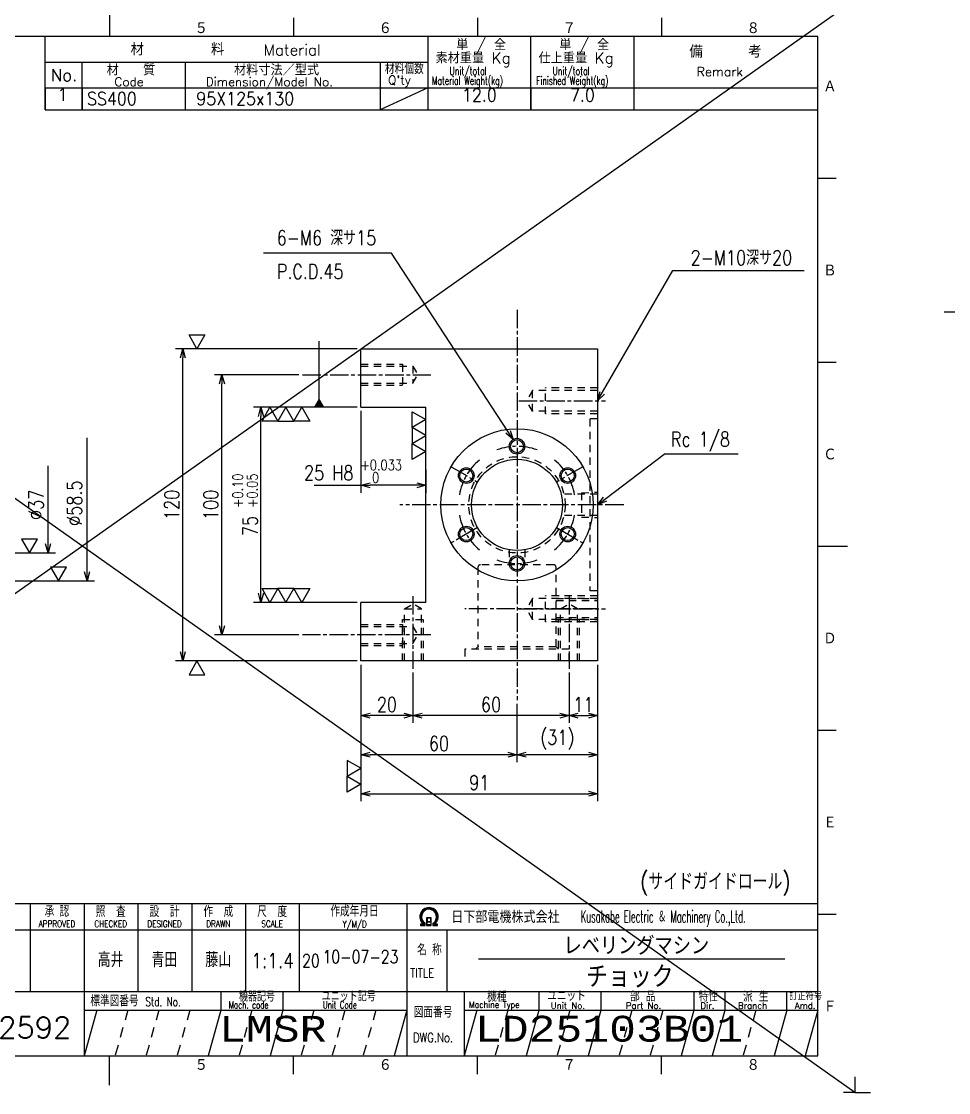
# Model space of a CAD drawing. Extents: x 0 to 1442, y 0 to 840.
# Drawn here: x 273.7 to 630.1, y 0 to 411.6 of the extents above; entities that cross this region are included whole.
import ezdxf
from ezdxf.enums import TextEntityAlignment as Align

# ---------------------------------------------------------------- set-up
doc = ezdxf.new("R2010")
doc.units = 0
doc.header["$LTSCALE"] = 1.4142
for name, pattern in [('GEN3A', [3.5, 2, -1.5]), ('GEN7A', [7.5, 5, -0.75, 1, -0.75]), ('HIDDEN2', [3.5, 2, -1.5])]:
    doc.linetypes.add(name, pattern=pattern)
doc.layers.get('0').update_dxf_attribs({"linetype": 'CONTINUOUS'})
doc.layers.get('DEFPOINTS').update_dxf_attribs({"linetype": 'CONTINUOUS'})
for name, color, linetype in [('2', 5, 'CONTINUOUS'), ('4', 3, 'CONTINUOUS'), ('5', 3, 'CONTINUOUS'), ('6', 52, 'CONTINUOUS'), ('7A', 4, 'GEN7A'), ('8', 1, 'CONTINUOUS'), ('9', 3, 'HIDDEN2'), ('RAHM2', 1, 'CONTINUOUS'), ('RAHM3', 52, 'CONTINUOUS')]:
    doc.layers.add(name, color=color, linetype=linetype)
doc.styles.add('DIMENSION', font='monotxt.shx', dxfattribs={"bigfont": 'bigfont.shx'})
doc.styles.get("Standard").update_dxf_attribs({"font": 'romans.shx', "width": 0.8, "bigfont": 'extfont.shx'})
doc.dimstyles.new('GEN-ISO', dxfattribs={"dimscale": 1.41421, "dimtxt": 4, "dimasz": 2.5, "dimexe": 2, "dimexo": 1, "dimgap": 1, "dimtad": 3, "dimdec": 3, "dimrnd": 0.001, "dimdsep": 46, "dimtxsty": 'Standard', "dimblk": 'OPEN30', "dimcen": 0, "dimclrt": 52, "dimadec": 0, "dimazin": 0, "dimtp": 0.1, "dimtm": 0.1, "dimtfac": 0.6, "dimtdec": 3, "dimtmove": 0, "dimatfit": 3, "dimldrblk": 'OPEN30', "dimfxl": 1, "dimarcsym": 0})

# ---------------------------------------------------------------- blocks, each defined once
blk = doc.blocks.new('1A3ﾌﾞﾋﾝ')
at = {"layer": 'RAHM2', "color": 5, "linetype": 'Continuous'}
for p, q in [((217.5, 295), (217.5, 287)), ((267.5, 292), (267.5, 287)), ((317.5, 292), (317.5, 287)), ((367.5, 292), (367.5, 287)), ((410, 287), (25, 287)), ((410, 10), (410, 287)), ((410, 248.5), (415, 248.5)), ((410, 198.5), (415, 198.5)), ((17, 148.5), (25, 148.5)), ((410, 148.5), (418, 148.5)), ((410, 98.5), (415, 98.5)), ((410, 48.5), (415, 48.5)), ((25, 10), (410, 10)), ((217.5, 2), (217.5, 10)), ((267.5, 5), (267.5, 10)), ((317.5, 5), (317.5, 10)), ((367.5, 5), (367.5, 10)), ((0, 3), (0, 0)), ((420, 3), (420, 0)), ((0, 0), (3, 0)), ((420, 0), (417, 0))]:
    blk.add_line(p, q, dxfattribs=at)
at = {"layer": 'RAHM2', "color": 7, "linetype": 'Continuous'}
for p, q in [((200, 267), (200, 287)), ((304, 287), (304, 267)), ((332, 267), (332, 287)), ((360, 287), (360, 267)), ((200, 280), (304, 280)), ((210, 267), (210, 280)), ((238, 280), (238, 267)), ((291, 280), (291, 267)), ((200, 273), (410, 273)), ((200, 267), (410, 267)), ((195.93, 51.26), (195.93, 27.42)), ((210.55, 51.26), (210.55, 10)), ((225.18, 51.26), (225.18, 27.42)), ((239.8, 51.26), (239.8, 27.42)), ((254.43, 51.26), (254.43, 27.42)), ((269.05, 51.26), (269.05, 27.42)), ((298.3, 51.26), (298.3, 10)), ((152.05, 44.26), (410, 44.26)), ((269.05, 44.26), (269.05, 27.42)), ((298.3, 44.26), (298.3, 44.26)), ((309.17, 44.26), (309.17, 27.42)), ((152.05, 27.42), (410, 27.42)), ((247.73, 27.42), (247.73, 22.42)), ((264.59, 27.42), (264.59, 22.42)), ((313.83, 27.42), (313.83, 10)), ((334.15, 27.42), (334.15, 22.42)), ((351, 27.42), (351, 22.42)), ((376.29, 27.42), (376.29, 22.42)), ((384.72, 27.42), (384.72, 22.42)), ((401.57, 22.42), (401.57, 27.42)), ((210.55, 22.42), (298.3, 22.42)), ((313.83, 22.42), (410, 22.42))]:
    blk.add_line(p, q, dxfattribs=at)
at = {"layer": 'RAHM2', "color": 3, "linetype": 'Continuous'}
for p, q in [((317.73, 36.35), (401.03, 36.35)), ((214.02, 22.42), (210.55, 10)), ((247.73, 22.42), (244.26, 10)), ((264.59, 22.42), (261.12, 10)), ((298.3, 22.42), (294.83, 10)), ((334.15, 22.42), (330.68, 10)), ((351, 22.42), (347.54, 10)), ((376.29, 22.42), (372.82, 10)), ((384.72, 22.42), (381.25, 10)), ((410, 22.42), (406.54, 10))]:
    blk.add_line(p, q, dxfattribs=at)
at = {"layer": 'RAHM2', "color": 3, "linetype": 'GEN3A'}
for p, q in [((222.44, 22.42), (218.98, 10)), ((230.87, 22.42), (227.41, 10)), ((239.3, 22.42), (235.84, 10)), ((256.16, 22.42), (252.69, 10)), ((273.01, 22.42), (269.55, 10)), ((281.44, 22.42), (277.98, 10)), ((289.87, 22.42), (286.41, 10)), ((325.72, 22.42), (322.25, 10)), ((342.57, 22.42), (339.11, 10)), ((359.43, 22.42), (355.97, 10)), ((367.86, 22.42), (364.39, 10)), ((393.14, 22.42), (389.68, 10))]:
    blk.add_line(p, q, dxfattribs=at)
at = {"layer": 'RAHM2', "color": 5, "linetype": 'Continuous'}
blk.add_lwpolyline([(410, 51.26), (152.05, 51.26), (152.05, 10)], dxfattribs=at)
at = {"layer": 'RAHM2', "color": 7, "linetype": 'Continuous'}
for points in [[(303.62, 47.51), (303.62, 45.4), (304.92, 45.4), (304.92, 47.51), (303.62, 47.51)], [(303.77, 47.36), (303.77, 46.53), (304.77, 46.53), (304.77, 47.36), (303.77, 47.36)], [(302.02, 45.4), (303.22, 45.4), (303.22, 46.01)], [(302.02, 45.58), (302.97, 45.58), (302.97, 45.91)], [(302.72, 45.82), (302.72, 45.75), (302.02, 45.75), (302.02, 45.4)], [(304.77, 46.38), (304.77, 45.55), (303.77, 45.55), (303.77, 46.38), (304.77, 46.38)], [(305.32, 45.98), (305.32, 45.4), (306.58, 45.4), (306.58, 45.75), (305.85, 45.75), (305.85, 45.8)], [(305.57, 45.87), (305.57, 45.58), (306.58, 45.58)]]:
    blk.add_lwpolyline(points, dxfattribs=at)
at = {"layer": 'RAHM2', "color": 3, "linetype": 'Continuous'}
for points in [[(317.29, 22.42), (313.83, 10)], [(401.57, 22.42), (401.57, 22.42), (398.11, 10)]]:
    blk.add_lwpolyline(points, dxfattribs=at)
at = {"layer": 'RAHM2', "color": 7, "linetype": 'Continuous'}
for radius, start, end in [(2.5, 308.2706, 230.8952), (2.28, 303.9949, 234.4013), (2.06, 299.8294, 238.4756)]:
    blk.add_arc((304.3, 47.76), radius, start, end, dxfattribs=at)
at = {"layer": 'RAHM2', "color": 5, "linetype": 'Continuous'}
for s, p in [('５', (240.6, 287.58)), ('６', (290.6, 287.58)), ('７', (340.6, 287.58)), ('８', (390.6, 287.58)), ('Ａ', (411.44, 271.74)), ('Ｂ', (411.44, 221.74)), ('Ｃ', (411.44, 171.74)), ('Ｄ', (411.44, 121.74)), ('Ｅ', (411.44, 71.74)), ('Ｆ', (411.44, 21.74)), ('５', (240.6, 5.87)), ('６', (290.6, 5.87)), ('７', (340.6, 5.87)), ('８', (390.6, 5.87))]:
    blk.add_text(s, height=3.31, dxfattribs=at).set_placement(p)
at = {"layer": 'RAHM2', "color": 7, "linetype": 'Continuous'}
for s, height, p in [('材\u3000\u3000\u3000\u3000\u3000料', 3.311, (223.18, 281.82)), ('単 / 全', 3, (311.71, 283.26)), ('単 / 全', 3, (339.71, 283.26)), ('Material', 3, (259.34, 281.82)), ('備     考', 3.311, (375.08, 281.21)), ('素材重量 Kg', 3, (306.08, 279.63)), ('仕上重量 Kg', 3, (334.08, 279.63)), ('材\u3000\u3000質', 3, (216.68, 276.39)), ('材料寸法／型式', 3, (251.33, 276.39)), ('No.', 3.311, (201.5, 274.82)), ('Remark', 2.5, (377.03, 276.16)), ('Code', 2.4, (218.82, 273.45)), ('Dimension/Model No.', 2.4, (243.65, 273.45)), ("Q'ty", 2.4, (293.19, 273.93)), ('機種', 2.4, (320.08, 24.76)), ('ユニット', 2.4, (336.39, 24.96)), ('部 品', 2.4, (358.93, 24.79)), ('特性', 2.4, (377.55, 24.78)), ('派 生', 2.4, (389.65, 24.72)), ('Unit No.', 1.7, (337.39, 22.76)), ('Part No.', 1.7, (357.81, 22.76)), ('Dir.', 1.7, (378.09, 22.76)), ('Branch', 1.7, (388.28, 22.76)), ('Amd.', 1.7, (403.74, 22.76))]:
    blk.add_text(s, height=height, dxfattribs=at).set_placement(p)
for s, height, width, p in [('材料個数', 3, 0.8, (292.32, 276.75)), ('Unit/total', 2.2, 0.7, (309.86, 276.49)), ('Unit/total', 2.2, 0.7, (337.86, 276.49)), ('Material Weight(kg)', 2.2, 0.68, (305.1, 273.86)), ('Finished Weight(kg)', 2.2, 0.68, (333.46, 273.86)), ('作成年月日', 3, 0.7, (277.49, 47.82)), ('Kusakabe Electric ＆ Machinery Co.,Ltd.', 3.3108, 0.5, (345.56, 46.19)), ('Y/M/D', 1.8, 0.8, (280.79, 44.87)), ('名 称', 3, 0.7, (301.06, 37.33)), ('20', 3.5, 0.8, (269.81, 34.08)), ('TITLE', 2.5, 0.8, (299.18, 31.25)), ('標準図番号', 3, 0.7, (212.26, 23.44)), ('機器記号', 2.5, 0.7, (252.65, 24.77)), ('ユニット記号', 2.5, 0.7, (275.14, 24.85)), ('訂正符号', 2, 0.8, (402.2, 25.16)), ('Std. No.', 2.5, 0.7, (227.23, 23.44)), ('Mach. code', 2, 0.7, (249.86, 22.83)), ('Unit Code', 2, 0.7, (275.45, 22.83)), ('Machine Type', 1.7, 0.9, (315.15, 23.05)), ('図面番号', 3, 0.7, (300.15, 20.37))]:
    blk.add_text(s, height=height, dxfattribs=dict(at, width=width)).set_placement(p)
for s, height, width, p in [('承 認', 3, 0.7, (203.18, 49.35)), ('照  査', 3, 0.7, (217.8, 49.35)), ('設  計', 3, 0.7, (232.43, 49.35)), ('作  成', 3, 0.7, (247.05, 49.35)), ('尺  度', 3, 0.7, (261.67, 49.35)), ('APPROVED', 1.8, 0.8, (203.18, 45.85)), ('CHECKED', 1.8, 0.8, (217.8, 45.85)), ('DESIGNED', 1.8, 0.8, (232.43, 45.85)), ('DRAWN', 1.8, 0.8, (247.05, 45.85)), ('SCALE', 1.8, 0.8, (261.67, 45.85)), ('DWG.No.', 2.5, 0.8, (305.41, 14.96))]:
    blk.add_text(s, height=height, dxfattribs=dict(at, width=width)).set_placement(p, align=Align.MIDDLE)
at = {"layer": 'RAHM2', "color": 7, "linetype": 'Continuous', "width": 0.844147}
blk.add_text('日下部電機株式会社', height=3.311, dxfattribs=at).set_placement((310.35, 46.06), (339.79, 46.06), align=Align.FIT)
at = {"layer": 'RAHM2', "color": 5, "linetype": 'Continuous', "width": 0.7}
for tag, p in [('HEADER3', (35, 274.01)), ('HEADER4', (54.75, 274)), ('HEADER15', (74.49, 274)), ('HEADER16', (94.43, 274))]:
    blk.add_attdef(tag, text='', height=6, dxfattribs=at).set_placement(p, align=Align.MIDDLE)
at = {"layer": 'RAHM2', "color": 7, "linetype": 'Continuous'}
blk.add_attdef('HEADER5', text='', height=2.5, dxfattribs=at).set_placement((63.69, 267.1), align=Align.BOTTOM_RIGHT)
for tag, height, width, p in [('HEADER1', 5, 0.9, (359.12, 40.15)), ('HEADER7', 5, 0.8, (174.38, 35.8)), ('GEN-TITLE-SCA', 4, 0.85, (261.79, 35.85)), ('HEADER2', 6, 0.9, (358.89, 31.68)), ('HEADER11', 3.2, 0.63, (46.91, 19.38)), ('HEADER9', 3.33, 0.8, (71.4, 19.2)), ('HEADER10', 3.5, 0.8, (92.57, 19.22)), ('HEADER14', 3.31, 0.8, (126.54, 12.82))]:
    blk.add_attdef(tag, text='', height=height, dxfattribs=dict(at, width=width)).set_placement(p, align=Align.MIDDLE)
at = {"layer": 'RAHM2', "color": 7, "linetype": 'Continuous', "width": 0.8}
blk.add_attdef('GEN-TITLE-DAT', text='', height=3.5, dxfattribs=at).set_placement((275.35, 34.1), align=Align.BOTTOM_LEFT)
at = {"layer": 'RAHM2', "color": 5, "linetype": 'Continuous'}
blk.add_attdef('HEADER6', text='', height=5.8, dxfattribs=at).set_placement((207.09, 13.03), align=Align.BOTTOM_RIGHT)
at = {"layer": 'RAHM2', "color": 5, "linetype": 'Continuous', "style": 'DIMENSION', "width": 1.2}
for tag, p in [('HEADER13', (213.56, 11.75)), ('HEADER12', (247.26, 11.72)), ('GEN-TITLE-DWG', (316.79, 11.74))]:
    blk.add_attdef(tag, text='', height=7.02, dxfattribs=at).set_placement(p, align=Align.BOTTOM_LEFT)
blk.add_attdef('HEADER8', text='', height=7.02, dxfattribs=at).set_placement((406.69, 11.71), align=Align.BOTTOM_RIGHT)
blk = doc.blocks.new('STDBUHIN')
at = {"color": 7}
for p, q in [((0, 0), (0, -6)), ((10, 0), (10, -6)), ((38, 0), (38, -6)), ((91, 0), (91, -6)), ((104, 0), (104, -6)), ((132, 0), (132, -6)), ((160, 0), (160, -6)), ((0, -6), (210, -6))]:
    blk.add_line(p, q, dxfattribs=at)
at = {"layer": 'RAHM3', "color": 7, "width": 0.9}
for tag, p in [('1GENST', (4.710911, -4.609434)), ('4GENST', (96.434633, -4.658422)), ('5GENST', (118, -4.729)), ('6GENST', (146, -4.729))]:
    blk.add_attdef(tag, text='', height=3.5, dxfattribs=at).set_placement(p, align=Align.BOTTOM_CENTER)
at = {"layer": 'RAHM3', "color": 7}
for tag, p, width in [('2GENST', (11.373533, -4.658422), 0.8), ('3GENST', (41.070972, -4.658422), 0.8), ('7GENST', (162.759538, -4.671383), 0.9)]:
    blk.add_attdef(tag, p, '', height=3.5, dxfattribs=dict(at, width=width))
blk = doc.blocks.new('_Open30')
at = {"color": 0, "linetype": 'ByBlock', "lineweight": -2}
for p, q in [((-1, 0.27), (0, 0)), ((0, 0), (-1, -0.27)), ((0, 0), (-1, 0))]:
    blk.add_line(p, q, dxfattribs=at)
blk = doc.blocks.new('*D15')
at = {"layer": '5', "color": 0, "lineweight": -2, "transparency": 16777216}
for p, q in [((402.76, 285.85), (332.9, 285.85)), ((335.73, 169.38), (335.73, 282.31)), ((402.76, 165.85), (332.9, 165.85))]:
    blk.add_line(p, q, dxfattribs=at)
at = {"layer": 'DEFPOINTS', "color": 0, "transparency": 16777216}
for p in [(335.73, 285.85), (404.17, 285.85), (404.17, 165.85)]:
    blk.add_point(p, dxfattribs=at)
at = {"layer": '5', "color": 0, "lineweight": -2, "transparency": 16777216, "xscale": 3.535525, "yscale": 3.535525, "zscale": 3.535525}
for p, rotation in [((335.73, 285.85), 90), ((335.73, 165.85), 270)]:
    blk.add_blockref('_Open30', p, dxfattribs=dict(at, rotation=rotation))
at = {"layer": '5', "color": 52, "transparency": 16777216, "insert": (331.49, 225.85), "char_height": 5.657, "attachment_point": 5, "rotation": 90}
blk.add_mtext('120', dxfattribs=at)
blk = doc.blocks.new('*D14')
at = {"layer": '5', "color": 0, "lineweight": -2, "transparency": 16777216}
for p, q in [((380.32, 275.85), (347.9, 275.85)), ((350.73, 179.38), (350.73, 272.31)), ((380.32, 175.85), (347.9, 175.85))]:
    blk.add_line(p, q, dxfattribs=at)
at = {"layer": 'DEFPOINTS', "color": 0, "transparency": 16777216}
for p in [(350.73, 275.85), (381.73, 275.85), (381.73, 175.85)]:
    blk.add_point(p, dxfattribs=at)
at = {"layer": '5', "color": 0, "lineweight": -2, "transparency": 16777216, "xscale": 3.535525, "yscale": 3.535525, "zscale": 3.535525}
for p, rotation in [((350.73, 275.85), 90), ((350.73, 175.85), 270)]:
    blk.add_blockref('_Open30', p, dxfattribs=dict(at, rotation=rotation))
at = {"layer": '5', "color": 52, "transparency": 16777216, "insert": (346.49, 225.85), "char_height": 5.657, "attachment_point": 5, "rotation": 90}
blk.add_mtext('100', dxfattribs=at)
blk = doc.blocks.new('*D13')
at = {"layer": '5', "color": 0, "lineweight": -2, "transparency": 16777216}
for p, q in [((402.76, 263.35), (362.9, 263.35)), ((365.73, 191.88), (365.73, 259.81)), ((402.76, 188.35), (362.9, 188.35))]:
    blk.add_line(p, q, dxfattribs=at)
at = {"layer": 'DEFPOINTS', "color": 0, "transparency": 16777216}
for p in [(365.73, 263.35), (404.17, 263.35), (404.17, 188.35)]:
    blk.add_point(p, dxfattribs=at)
at = {"layer": '5', "color": 0, "lineweight": -2, "transparency": 16777216, "xscale": 3.535525, "yscale": 3.535525, "zscale": 3.535525}
for p, rotation in [((365.73, 263.35), 90), ((365.73, 188.35), 270)]:
    blk.add_blockref('_Open30', p, dxfattribs=dict(at, rotation=rotation))
at = {"layer": '5', "color": 52, "transparency": 16777216, "insert": (359.65, 225.85), "char_height": 5.6568, "attachment_point": 5, "rotation": 90}
blk.add_mtext('75 \\H4;\\S+0.10^ +0.05;', dxfattribs=at)
blk = doc.blocks.new('*D27')
at = {"layer": '5', "color": 0, "lineweight": -2, "transparency": 16777216}
for p, q in [((404.17, 164.43), (404.17, 142.02)), ((424.17, 161.43), (424.17, 142.02)), ((420.64, 144.85), (407.71, 144.85))]:
    blk.add_line(p, q, dxfattribs=at)
at = {"layer": 'DEFPOINTS', "color": 0, "transparency": 16777216}
for p in [(404.17, 165.85), (424.17, 162.85), (404.17, 144.85)]:
    blk.add_point(p, dxfattribs=at)
at = {"layer": '5', "color": 0, "lineweight": -2, "transparency": 16777216, "xscale": 3.535525, "yscale": 3.535525, "zscale": 3.535525, "rotation": 180}
blk.add_blockref('_Open30', (404.17, 144.85), dxfattribs=at)
at = {"layer": '5', "color": 0, "lineweight": -2, "transparency": 16777216, "xscale": 3.535525, "yscale": 3.535525, "zscale": 3.535525}
blk.add_blockref('_Open30', (424.17, 144.85), dxfattribs=at)
at = {"layer": '5', "color": 52, "transparency": 16777216, "insert": (414.17, 149.09), "char_height": 5.657, "attachment_point": 5}
blk.add_mtext('20', dxfattribs=at)
blk = doc.blocks.new('*D18')
at = {"layer": '5', "color": 0, "lineweight": -2, "transparency": 16777216}
for p, q in [((404.17, 164.43), (404.17, 127.02)), ((464.17, 149.43), (464.17, 127.02)), ((460.64, 129.85), (407.71, 129.85))]:
    blk.add_line(p, q, dxfattribs=at)
at = {"layer": 'DEFPOINTS', "color": 0, "transparency": 16777216}
for p in [(404.17, 165.85), (464.17, 150.85), (404.17, 129.85)]:
    blk.add_point(p, dxfattribs=at)
at = {"layer": '5', "color": 0, "lineweight": -2, "transparency": 16777216, "xscale": 3.535525, "yscale": 3.535525, "zscale": 3.535525, "rotation": 180}
blk.add_blockref('_Open30', (404.17, 129.85), dxfattribs=at)
at = {"layer": '5', "color": 0, "lineweight": -2, "transparency": 16777216, "xscale": 3.535525, "yscale": 3.535525, "zscale": 3.535525}
blk.add_blockref('_Open30', (464.17, 129.85), dxfattribs=at)
at = {"layer": '5', "color": 52, "transparency": 16777216, "insert": (434.17, 134.09), "char_height": 5.657, "attachment_point": 5}
blk.add_mtext('60', dxfattribs=at)
blk = doc.blocks.new('*D17')
at = {"layer": '5', "color": 0, "lineweight": -2, "transparency": 16777216}
for p, q in [((404.17, 159.43), (404.17, 112.02)), ((495.17, 159.43), (495.17, 112.02)), ((407.71, 114.85), (491.64, 114.85))]:
    blk.add_line(p, q, dxfattribs=at)
at = {"layer": 'DEFPOINTS', "color": 0, "transparency": 16777216}
for p in [(404.17, 160.85), (495.17, 160.85), (495.17, 114.85)]:
    blk.add_point(p, dxfattribs=at)
at = {"layer": '5', "color": 0, "lineweight": -2, "transparency": 16777216, "xscale": 3.535525, "yscale": 3.535525, "zscale": 3.535525, "rotation": 180}
blk.add_blockref('_Open30', (404.17, 114.85), dxfattribs=at)
at = {"layer": '5', "color": 0, "lineweight": -2, "transparency": 16777216, "xscale": 3.535525, "yscale": 3.535525, "zscale": 3.535525}
blk.add_blockref('_Open30', (495.17, 114.85), dxfattribs=at)
at = {"layer": '5', "color": 52, "transparency": 16777216, "insert": (449.67, 119.09), "char_height": 5.657, "attachment_point": 5}
blk.add_mtext('91', dxfattribs=at)
blk = doc.blocks.new('*D29')
at = {"layer": '5', "color": 0, "lineweight": -2, "transparency": 16777216}
for p, q in [((484.17, 161.43), (484.17, 142.02)), ((495.17, 164.43), (495.17, 142.02)), ((487.71, 144.85), (491.64, 144.85))]:
    blk.add_line(p, q, dxfattribs=at)
at = {"layer": 'DEFPOINTS', "color": 0, "transparency": 16777216}
for p in [(495.17, 165.85), (484.17, 162.85), (495.17, 144.85)]:
    blk.add_point(p, dxfattribs=at)
at = {"layer": '5', "color": 0, "lineweight": -2, "transparency": 16777216, "xscale": 3.535525, "yscale": 3.535525, "zscale": 3.535525, "rotation": 180}
blk.add_blockref('_Open30', (484.17, 144.85), dxfattribs=at)
at = {"layer": '5', "color": 0, "lineweight": -2, "transparency": 16777216, "xscale": 3.535525, "yscale": 3.535525, "zscale": 3.535525}
blk.add_blockref('_Open30', (495.17, 144.85), dxfattribs=at)
at = {"layer": '5', "color": 52, "transparency": 16777216, "insert": (489.67, 149.09), "char_height": 5.657, "attachment_point": 5}
blk.add_mtext('11', dxfattribs=at)
blk = doc.blocks.new('*D28')
at = {"layer": '5', "color": 0, "lineweight": -2, "transparency": 16777216}
for p, q in [((424.17, 161.43), (424.17, 142.02)), ((484.17, 161.43), (484.17, 142.02)), ((480.64, 144.85), (427.71, 144.85))]:
    blk.add_line(p, q, dxfattribs=at)
at = {"layer": 'DEFPOINTS', "color": 0, "transparency": 16777216}
for p in [(424.17, 162.85), (484.17, 162.85), (424.17, 144.85)]:
    blk.add_point(p, dxfattribs=at)
at = {"layer": '5', "color": 0, "lineweight": -2, "transparency": 16777216, "xscale": 3.535525, "yscale": 3.535525, "zscale": 3.535525, "rotation": 180}
blk.add_blockref('_Open30', (424.17, 144.85), dxfattribs=at)
at = {"layer": '5', "color": 0, "lineweight": -2, "transparency": 16777216, "xscale": 3.535525, "yscale": 3.535525, "zscale": 3.535525}
blk.add_blockref('_Open30', (484.17, 144.85), dxfattribs=at)
at = {"layer": '5', "color": 52, "transparency": 16777216, "insert": (454.17, 149.09), "char_height": 5.657, "attachment_point": 5}
blk.add_mtext('60', dxfattribs=at)
blk = doc.blocks.new('*D19')
at = {"layer": '5', "color": 0, "lineweight": -2, "transparency": 16777216}
for p, q in [((495.17, 164.43), (495.17, 127.02)), ((464.17, 149.43), (464.17, 127.02)), ((491.64, 129.85), (467.71, 129.85))]:
    blk.add_line(p, q, dxfattribs=at)
at = {"layer": 'DEFPOINTS', "color": 0, "transparency": 16777216}
for p in [(495.17, 165.85), (464.17, 150.85), (464.17, 129.85)]:
    blk.add_point(p, dxfattribs=at)
at = {"layer": '5', "color": 0, "lineweight": -2, "transparency": 16777216, "xscale": 3.535525, "yscale": 3.535525, "zscale": 3.535525, "rotation": 180}
blk.add_blockref('_Open30', (464.17, 129.85), dxfattribs=at)
at = {"layer": '5', "color": 0, "lineweight": -2, "transparency": 16777216, "xscale": 3.535525, "yscale": 3.535525, "zscale": 3.535525}
blk.add_blockref('_Open30', (495.17, 129.85), dxfattribs=at)
at = {"layer": '5', "color": 52, "transparency": 16777216, "insert": (479.67, 135.57), "char_height": 5.657, "attachment_point": 5}
blk.add_mtext('(31)', dxfattribs=at)
blk = doc.blocks.new('*D16')
at = {"layer": '5', "color": 0, "lineweight": -2, "transparency": 16777216}
for p, q in [((404.17, 261.93), (404.17, 230.52)), ((429.17, 239.43), (429.17, 230.52)), ((425.64, 233.35), (407.71, 233.35))]:
    blk.add_line(p, q, dxfattribs=at)
at = {"layer": 'DEFPOINTS', "color": 0, "transparency": 16777216}
for p in [(404.17, 263.35), (429.17, 240.85), (404.17, 233.35)]:
    blk.add_point(p, dxfattribs=at)
at = {"layer": '5', "color": 0, "lineweight": -2, "transparency": 16777216, "xscale": 3.535525, "yscale": 3.535525, "zscale": 3.535525, "rotation": 180}
blk.add_blockref('_Open30', (404.17, 233.35), dxfattribs=at)
at = {"layer": '5', "color": 0, "lineweight": -2, "transparency": 16777216, "xscale": 3.535525, "yscale": 3.535525, "zscale": 3.535525}
blk.add_blockref('_Open30', (429.17, 233.35), dxfattribs=at)
at = {"layer": '5', "color": 52, "transparency": 16777216, "insert": (391.82, 238.11), "char_height": 5.657, "attachment_point": 5}
blk.add_mtext('25 H8', dxfattribs=at)

msp = doc.modelspace()

# ---------------------------------------------------------------- linework, layer by layer
msp.add_line((429.9199, 386.0793), (411.5352, 377.5941))
at = {"layer": '2'}
for p, q in [((404.1706, 285.8474), (495.1706, 285.8474)), ((404.1706, 263.3474), (404.1706, 285.8474)), ((495.1706, 285.8474), (495.1706, 165.8474)), ((404.1706, 263.3474), (429.1706, 263.3474)), ((429.1706, 188.3474), (429.1706, 263.3474)), ((429.1706, 188.3474), (404.1706, 188.3474)), ((404.1706, 165.8474), (404.1706, 188.3474)), ((495.1706, 165.8474), (404.1706, 165.8474))]:
    msp.add_line(p, q, dxfattribs=at)
for centre, radius in [((464.1706, 225.8474), 29.25), ((464.1706, 248.3474), 2.5), ((464.1706, 225.8474), 17.5), ((444.685, 237.0974), 2.5), ((483.6562, 237.0974), 2.5), ((444.685, 214.5974), 2.5), ((483.6562, 214.5974), 2.5), ((464.1706, 203.3474), 2.5)]:
    msp.add_circle(centre, radius, dxfattribs=at)
at = {"layer": '4'}
msp.add_line((404.1706, 233.3474), (386.2298, 233.3474), dxfattribs=at)
for centre in [(464.1706, 248.3474), (444.685, 237.0974), (483.6562, 237.0974), (444.685, 214.5974), (483.6562, 214.5974), (464.1706, 203.3474)]:
    msp.add_circle(centre, 3, dxfattribs=at)
at = {"layer": '5'}
for p, q in [((415.8824, 322.5488), (366.7329, 322.5488)), ((524.0381, 315.8474), (574.5888, 315.8474)), ((520.7758, 245.4998), (549.1204, 245.4998)), ((228.3337, 207.3474), (286.7475, 207.3474)), ((249.3337, 196.5974), (301.7475, 196.5974))]:
    msp.add_line(p, q, dxfattribs=at)
at = {"layer": '7A'}
for p, q in [((464.1706, 300.8474), (464.1706, 150.8474)), ((381.731, 275.8474), (431.047, 275.8474)), ((464.8612, 265.8474), (498.1706, 265.8474)), ((438.8394, 240.4724), (449.0152, 234.5974)), ((489.5019, 240.4724), (479.3261, 234.5974)), ((505.1706, 225.8474), (419.1706, 225.8474)), ((449.0152, 217.0974), (438.8394, 211.2224)), ((479.3261, 217.0974), (489.5019, 211.2224)), ((424.1706, 190.7238), (424.1706, 162.8474)), ((484.1706, 190.7238), (484.1706, 162.8474)), ((495.1706, 185.8474), (444.1706, 185.8474)), ((464.8612, 185.8474), (498.1706, 185.8474)), ((431.047, 175.8474), (381.731, 175.8474))]:
    msp.add_line(p, q, dxfattribs=at)
for start, end in [(70, 110), (130, 170), (10, 50), (190, 230), (310, 350), (250, 290)]:
    msp.add_arc((464.1706, 225.8474), 22.5, start, end, dxfattribs=at)
at = {"layer": '8'}
for p, q in [((0, 0), (593.9682, 420.0204)), ((593.9682, 0), (0, 420.0204))]:
    msp.add_line(p, q, dxfattribs=at)
for points in [[(341.1643, 285.8474), (338.1025, 291.1506), (344.226, 291.1506), (341.1643, 285.8474)], [(369.231, 263.3474), (372.2928, 258.0441), (366.1693, 258.0441), (369.231, 263.3474)], [(375.3545, 263.3474), (372.2928, 258.0441), (378.4163, 258.0441), (375.3545, 263.3474)], [(381.478, 263.3474), (384.5398, 258.0441), (378.4163, 258.0441), (381.478, 263.3474)], [(429.1706, 258.5863), (423.8674, 255.5246), (423.8674, 261.6481), (429.1706, 258.5863)], [(429.1706, 252.4628), (423.8674, 255.5246), (423.8674, 249.4011), (429.1706, 252.4628)], [(429.1706, 246.3393), (423.8674, 243.2776), (423.8674, 249.4011), (429.1706, 246.3393)], [(276.8204, 207.3474), (279.8822, 212.6506), (273.7587, 212.6506), (276.8204, 207.3474)], [(287.9683, 196.5974), (291.0301, 201.9006), (284.9066, 201.9006), (287.9683, 196.5974)], [(369.231, 188.3474), (366.1693, 193.6506), (372.2928, 193.6506), (369.231, 188.3474)], [(375.3545, 188.3474), (378.4163, 193.6506), (372.2928, 193.6506), (375.3545, 188.3474)], [(381.478, 188.3474), (378.4163, 193.6506), (384.5398, 193.6506), (381.478, 188.3474)], [(341.1643, 165.8474), (338.1025, 160.5441), (344.226, 160.5441), (341.1643, 165.8474)], [(404.1706, 124.6014), (398.8674, 127.6632), (398.8674, 121.5397), (404.1706, 124.6014)], [(404.1706, 118.4779), (398.8674, 115.4162), (398.8674, 121.5397), (404.1706, 118.4779)]]:
    msp.add_lwpolyline(points, close=True, dxfattribs=at)
at = {"layer": '9'}
for p, q in [((404.1706, 279.8474), (420.1706, 279.8474)), ((404.1706, 279.0974), (424.1706, 279.0974)), ((420.1706, 279.8474), (420.1706, 271.8474)), ((424.1706, 279.0974), (426.047, 275.8474)), ((424.1706, 279.0974), (424.1706, 272.5974)), ((424.1706, 272.5974), (426.047, 275.8474)), ((404.1706, 272.5974), (424.1706, 272.5974)), ((404.1706, 271.8474), (420.1706, 271.8474)), ((470.1706, 269.8474), (467.8612, 265.8474)), ((495.1706, 269.8474), (470.1706, 269.8474)), ((470.1706, 261.8474), (470.1706, 269.8474)), ((495.1706, 270.8474), (475.1706, 270.8474)), ((475.1706, 260.8474), (475.1706, 270.8474)), ((470.1706, 261.8474), (467.8612, 265.8474)), ((495.1706, 261.8474), (470.1706, 261.8474)), ((495.1706, 260.8474), (475.1706, 260.8474)), ((495.1706, 258.8474), (492.1706, 258.8474)), ((492.1706, 258.8474), (492.1706, 192.8474)), ((488.9706, 230.5309), (495.1706, 230.7474)), ((488.9706, 230.5309), (488.9706, 221.1639)), ((495.1706, 229.9474), (481.1836, 229.9474)), ((495.1706, 221.7474), (481.1836, 221.7474)), ((488.9706, 221.1639), (495.1706, 220.9474)), ((461.1706, 208.6064), (461.1706, 202.8474)), ((467.1706, 208.6064), (467.1706, 202.8474)), ((449.1706, 201.8474), (449.1706, 171.3474)), ((478.1706, 202.8474), (450.1706, 202.8474)), ((479.1706, 171.3474), (479.1706, 201.8474)), ((470.1706, 189.8474), (467.8612, 185.8474)), ((495.1706, 189.8474), (470.1706, 189.8474)), ((470.1706, 181.8474), (470.1706, 189.8474)), ((475.1706, 180.8474), (475.1706, 190.8474)), ((495.1706, 190.8474), (475.1706, 190.8474)), ((479.1706, 189.8474), (495.1706, 189.8474)), ((495.1706, 192.8474), (492.1706, 192.8474)), ((420.9206, 185.8474), (424.1706, 187.7238)), ((420.9206, 165.8474), (420.9206, 185.8474)), ((420.9206, 185.8474), (427.4206, 185.8474)), ((427.4206, 185.8474), (424.1706, 187.7238)), ((427.4206, 165.8474), (427.4206, 185.8474)), ((470.1706, 181.8474), (467.8612, 185.8474)), ((479.1706, 189.0974), (495.1706, 189.0974)), ((480.9206, 185.8474), (484.1706, 187.7238)), ((480.9206, 185.8474), (487.4206, 185.8474)), ((480.9206, 165.8474), (480.9206, 185.8474)), ((487.4206, 185.8474), (484.1706, 187.7238)), ((487.4206, 165.8474), (487.4206, 185.8474)), ((420.1706, 165.8474), (420.1706, 181.8474)), ((420.1706, 181.8474), (428.1706, 181.8474)), ((428.1706, 165.8474), (428.1706, 181.8474)), ((495.1706, 181.8474), (470.1706, 181.8474)), ((479.1706, 182.5974), (495.1706, 182.5974)), ((479.1706, 181.8474), (495.1706, 181.8474)), ((480.1706, 181.8474), (488.1706, 181.8474)), ((480.1706, 165.8474), (480.1706, 181.8474)), ((488.1706, 165.8474), (488.1706, 181.8474)), ((404.1706, 179.8474), (420.1706, 179.8474)), ((404.1706, 179.0974), (424.1706, 179.0974)), ((420.1706, 179.8474), (420.1706, 171.8474)), ((424.1706, 179.0974), (424.1706, 172.5974)), ((424.1706, 179.0974), (426.047, 175.8474)), ((495.1706, 180.8474), (475.1706, 180.8474)), ((424.1706, 172.5974), (426.047, 175.8474)), ((404.1706, 172.5974), (424.1706, 172.5974)), ((404.1706, 171.8474), (420.1706, 171.8474)), ((484.1706, 170.3474), (444.1706, 170.3474)), ((444.1706, 170.3474), (444.1706, 165.8474)), ((449.1706, 171.3474), (448.1706, 170.3474)), ((479.1706, 171.3474), (449.1706, 171.3474)), ((479.1706, 171.3474), (480.1706, 170.3474)), ((484.1706, 165.8474), (484.1706, 170.3474))]:
    msp.add_line(p, q, dxfattribs=at)
msp.add_circle((464.1706, 225.8474), 18.5, dxfattribs=at)
for centre, start, end in [((450.1706, 201.8474), 90, 180), ((478.1706, 201.8474), 0, 90)]:
    msp.add_arc(centre, 1, start, end, dxfattribs=at)

# ---------------------------------------------------------------- block references
at = {"layer": '2', "xscale": 2.02030000060609, "yscale": 2.02030000060609, "zscale": 2.02030000060609}
msp.add_blockref('1A3ﾌﾞﾋﾝ', (593.9682, 0), dxfattribs=at)
at = {"layer": '2'}
ref = msp.add_blockref('1A3ﾌﾞﾋﾝ', (0, 0), dxfattribs=dict(at, xscale=1.41421, yscale=1.41421, zscale=1.41421))
ref.add_attrib('GEN-TITLE-DWG', 'LD25103B01', dxfattribs={"layer": 'RAHM2', "color": 5, "linetype": 'Continuous', "height": 9.932, "style": 'DIMENSION', "width": 1.2}).set_placement((448.0076, 16.5965), align=Align.BOTTOM_LEFT)
ref.add_attrib('GEN-TITLE-DAT', '10-07-23', dxfattribs={"layer": 'RAHM2', "color": 7, "linetype": 'Continuous', "height": 4.94974, "width": 0.8}).set_placement((389.4077, 48.2278), align=Align.BOTTOM_LEFT)
ref.add_attrib('GEN-TITLE-SCA', '1:1.4', dxfattribs={"layer": 'RAHM2', "color": 7, "linetype": 'Continuous', "height": 5.65684, "width": 0.85}).set_placement((370.2279, 50.6998), align=Align.MIDDLE)
ref.add_attrib('HEADER1', ' レベリングマシン', dxfattribs={"layer": 'RAHM2', "color": 7, "linetype": 'Continuous', "height": 7.07105, "width": 0.9}).set_placement((507.8746, 56.7768), align=Align.MIDDLE)
ref.add_attrib('HEADER2', 'チョック', dxfattribs={"layer": 'RAHM2', "color": 7, "linetype": 'Continuous', "height": 8.48526, "width": 0.9}).set_placement((507.5521, 44.7998), align=Align.MIDDLE)
ref.add_attrib('HEADER6', '2592', dxfattribs={"layer": 'RAHM2', "color": 5, "linetype": 'Continuous', "height": 8.20242}).set_placement((292.8664, 18.4213), align=Align.BOTTOM_RIGHT)
ref.add_attrib('HEADER12', 'LMSR', dxfattribs={"layer": 'RAHM2', "color": 5, "linetype": 'Continuous', "height": 9.932, "style": 'DIMENSION', "width": 1.2}).set_placement((349.675, 16.5738), align=Align.BOTTOM_LEFT)
at = {"layer": 'RAHM2'}
ref = msp.add_blockref('STDBUHIN', (282.8421, 386.0793), dxfattribs=dict(at, xscale=1.41421, yscale=1.41421, zscale=1.41421))
ref.add_attrib('1GENST', '1', dxfattribs={"layer": 'RAHM3', "color": 7, "height": 4.9497, "width": 0.9}).set_placement((289.5043, 379.5606), align=Align.BOTTOM_CENTER)
ref.add_attrib('2GENST', 'SS400', (298.9266, 379.4913), dxfattribs={"layer": 'RAHM3', "color": 7, "height": 4.94974, "width": 0.9})
ref.add_attrib('3GENST', '95X125x130', (340.925, 379.4913), dxfattribs={"layer": 'RAHM3', "color": 7, "height": 4.94974, "width": 0.9})
ref.add_attrib('5GENST', '12.0', dxfattribs={"layer": 'RAHM3', "color": 7, "height": 4.94974, "width": 0.9}).set_placement((449.7188, 379.3915), align=Align.BOTTOM_CENTER)
ref.add_attrib('6GENST', '7.0', dxfattribs={"layer": 'RAHM3', "color": 7, "height": 4.94974, "width": 0.9}).set_placement((489.3167, 379.3915), align=Align.BOTTOM_CENTER)

# ---------------------------------------------------------------- texts
at = {"color": 52, "linetype": 'ByBlock', "char_height": 5.65684, "attachment_point": 5, "rotation": 90}
for s, insert in [('%%C58.5', (294.1419, 226.5038)), ('%%C37', (279.3336, 225.8507))]:
    msp.add_mtext(s, dxfattribs=dict(at, insert=insert))
at = {"layer": '5', "color": 52}
for s, insert, char_height, attachment_point in [('6-M6 深サ15', (371.7998, 328.4242), 5.65684, 4), ('2-M10深サ20', (569.9468, 320.8093), 5.65684, 6), ('Rc 1/8', (546.0183, 250.1367), 5.65684, 6), ('高井', (303.0141, 51.0162), 5.64, 4), ('青田', (323.6962, 51.0162), 5.64, 4), ('藤山', (344.3782, 51.0162), 5.64, 4)]:
    msp.add_mtext(s, dxfattribs=dict(at, insert=insert, char_height=char_height, attachment_point=attachment_point))
at = {"layer": '6', "width": 0.8}
for s, height, p in [('P.C.D.45', 5.6, (371.8894, 312.723)), ('+0.033', 4, (404.0439, 239.1568)), ('  0', 4, (404.0439, 234.3568)), ('(サイドガイドロール)', 6.5, (511.57, 77.8482))]:
    msp.add_text(s, height=height, dxfattribs=at).set_placement(p)

# ---------------------------------------------------------------- dimensions: what is measured, and where the dimension line sits
at = {"layer": '5'}
for base, p1, p2, picture, middle in [((335.731, 285.8474), (404.1706, 165.8474), (404.1706, 285.8474), '*D15', (331.4884, 225.8474)), ((350.731, 275.8474), (381.731, 175.8474), (381.731, 275.8474), '*D14', (346.4884, 225.8474))]:
    dim = msp.add_linear_dim(base=base, p1=p1, p2=p2, angle=270, dimstyle='GEN-ISO', dxfattribs=at)
    dim.commit()
    dim.dimension.update_dxf_attribs({"geometry": picture, "text_midpoint": middle})
dim = msp.add_linear_dim(base=(365.731, 263.3474), p1=(404.1706, 188.3474), p2=(404.1706, 263.3474), angle=270, text='<> \\H4;\\S+0.10^ +0.05;', dimstyle='GEN-ISO', dxfattribs=at)
dim.commit()
dim.dimension.update_dxf_attribs({"geometry": '*D13', "text_midpoint": (359.6502, 225.8474)})
dim = msp.add_linear_dim(base=(404.1706, 233.3474), p1=(429.1706, 240.8474), p2=(404.1706, 263.3474), text='<> H8', dimstyle='GEN-ISO', override={"dimtmove": 2}, dxfattribs=at)
dim.commit()
dim.dimension.update_dxf_attribs({"geometry": '*D16', "text_midpoint": (391.821, 238.1063), "dimtype": 160})
for base, p1, p2, picture, middle in [((404.1706, 144.8474), (424.1706, 162.8474), (404.1706, 165.8474), '*D27', (414.1706, 149.09)), ((404.1706, 129.8474), (464.1706, 150.8474), (404.1706, 165.8474), '*D18', (434.1706, 134.09)), ((495.1706, 144.8474), (484.1706, 162.8474), (495.1706, 165.8474), '*D29', (489.6706, 149.09)), ((495.1706, 114.8474), (404.1706, 160.8474), (495.1706, 160.8474), '*D17', (449.6706, 119.09)), ((424.1706, 144.8474), (484.1706, 162.8474), (424.1706, 162.8474), '*D28', (454.1706, 149.09))]:
    dim = msp.add_linear_dim(base=base, p1=p1, p2=p2, dimstyle='GEN-ISO', dxfattribs=at)
    dim.commit()
    dim.dimension.update_dxf_attribs({"geometry": picture, "text_midpoint": middle})
dim = msp.add_linear_dim(base=(464.1706, 129.8474), p1=(495.1706, 165.8474), p2=(464.1706, 150.8474), text='(<>)', dimstyle='GEN-ISO', dxfattribs=at)
dim.commit()
dim.dimension.update_dxf_attribs({"geometry": '*D19', "text_midpoint": (479.6706, 135.5716)})

# ---------------------------------------------------------------- leaders
for points in [[(462.6706, 250.9454), (415.8824, 322.5488)], [(495.1706, 265.8474), (524.0381, 315.8474)], [(298.9195, 196.5974), (298.9195, 251.5618)], [(495.1706, 225.8474), (520.7758, 245.2738)], [(283.9195, 207.3474), (283.9195, 240.8118)]]:
    msp.add_leader(points, dimstyle='GEN-ISO', dxfattribs=at)
msp.add_leader([(388.116, 263.3474), (388.116, 288.8072)], dimstyle='GEN-ISO', override={"dimgap": 1, "dimtad": 0, "dimldrblk": 'DatumFilled'}, dxfattribs=at)

doc.saveas('drawing.dxf')
